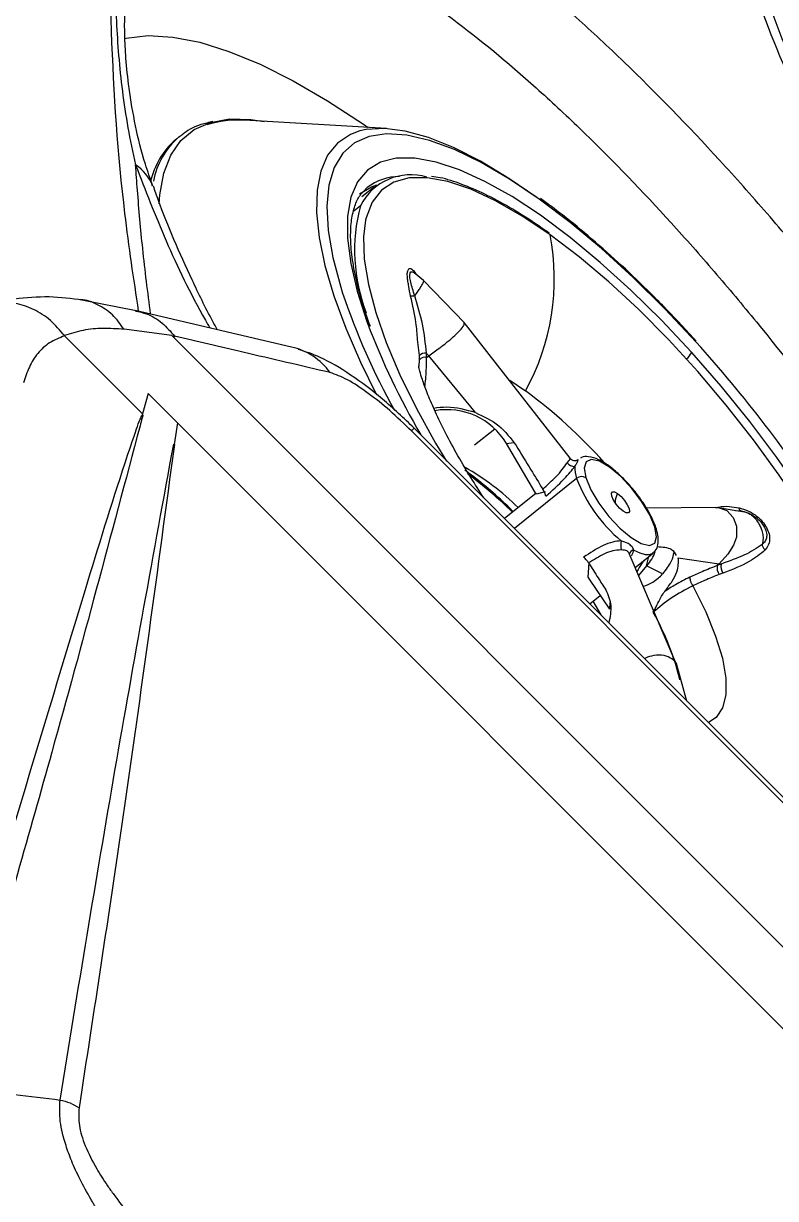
# Model space of a CAD drawing. Extents: x 527 to 611, y 788 to 934.
# Drawn here: x 534.958 to 537.179, y 815.588 to 819.057 of the extents above; entities that cross this region are included whole.
import ezdxf

# ---------------------------------------------------------------- set-up
doc = ezdxf.new("R2010")
doc.units = 0
doc.header["$MEASUREMENT"] = 0
doc.layers.add('1', color=4, linetype='Continuous')
doc.layers.add('GEOMETRY', color=3, linetype='Continuous', lineweight=25)

# ---------------------------------------------------------------- blocks, each defined once
blk = doc.blocks.new('2026_FLAIR')
at = {"layer": 'GEOMETRY'}
for p, q in [((8.963, 15.3845), (8.5438, 15.4086)), ((8.3505, 15.3593), (8.3405, 15.3513)), ((8.3505, 15.3593), (8.3546, 15.3625)), ((8.9281, 15.2125), (8.8907, 15.1824)), ((8.8862, 15.156), (8.8664, 15.1401)), ((9.0728, 14.936), (9.0446, 14.9582)), ((9.1935, 14.8104), (9.0728, 14.936)), ((8.2237, 14.8462), (8.0634, 14.8776)), ((8.6829, 14.7392), (8.2209, 14.8474)), ((8.3293, 14.7733), (8.1883, 14.7915)), ((9.5054, 14.4108), (9.1929, 14.8112)), ((8.2431, 14.5419), (8.0127, 14.7725)), ((8.3313, 14.7713), (8.3293, 14.7733)), ((14.7715, 8.3276), (8.3313, 14.7713)), ((9.0603, 14.7138), (9.0553, 14.7609)), ((9.0816, 14.7085), (9.0879, 14.7131)), ((9.2261, 14.5454), (9.0879, 14.7131)), ((9.0602, 14.6827), (9.0605, 14.7016)), ((9.3272, 14.6409), (9.3741, 14.6095)), ((8.2594, 14.6024), (8.2431, 14.5419)), ((8.3459, 14.5158), (8.2594, 14.6024)), ((8.2431, 14.5419), (8.2424, 14.5397)), ((8.3459, 14.5158), (8.3359, 14.4518)), ((14.5159, 8.3424), (8.3459, 14.5158)), ((14.4919, 9.0335), (9.037, 14.4914)), ((14.5001, 9.0417), (9.0452, 14.4996)), ((9.2229, 14.4503), (9.2831, 14.4976)), ((9.3174, 14.4547), (9.3382, 14.4572)), ((9.4016, 14.3119), (9.3174, 14.4547)), ((9.5248, 14.351), (9.3413, 14.2034)), ((9.4044, 14.3072), (9.3119, 14.2328)), ((9.4058, 14.3049), (9.4016, 14.3119)), ((9.4318, 14.3115), (9.4058, 14.3049)), ((9.9356, 14.2656), (9.7309, 14.2633)), ((10.0267, 14.2511), (9.9357, 14.2657)), ((9.9936, 14.2564), (10.0108, 14.2553)), ((10.047, 14.2403), (10.0327, 14.2482)), ((10.0373, 14.2457), (10.047, 14.2408)), ((9.8207, 13.8004), (9.6802, 14.1293)), ((9.6977, 14.0884), (9.7505, 14.1308)), ((9.7315, 14.093), (9.7378, 14.1207)), ((9.5591, 14.0583), (9.5616, 14.1027)), ((9.7315, 14.093), (9.7078, 14.0647)), ((9.7784, 14.0693), (9.7315, 14.093)), ((9.8249, 14.1168), (9.9454, 14.0992)), ((9.9454, 14.0992), (9.94, 14.094)), ((9.5591, 14.0583), (9.562, 14.0539)), ((9.562, 14.0539), (9.6219, 13.9648)), ((9.5638, 13.9807), (9.5946, 14.0055)), ((9.5971, 13.9486), (9.574, 13.9889)), ((9.6224, 13.985), (9.6219, 13.9648)), ((9.8503, 13.6941), (9.8204, 13.8011))]:
    blk.add_line(p, q, dxfattribs=at)
at = {"layer": 'GEOMETRY', "flags": 128}
for points in [[(8.1906, 15.6505), (8.195, 15.6514), (8.2597, 15.6586), (8.3321, 15.6543), (8.4116, 15.6387), (8.4977, 15.6119), (8.5898, 15.574), (8.6872, 15.5253), (8.7893, 15.4662), (8.8953, 15.397), (8.9089, 15.3876)], [(8.292, 15.1618), (8.2939, 15.1888), (8.3054, 15.2523), (8.3263, 15.3058), (8.3564, 15.3489), (8.3955, 15.3812), (8.4433, 15.4024), (8.4994, 15.4124), (8.5631, 15.411), (8.6022, 15.4053)], [(8.8846, 15.3773), (8.8565, 15.367), (8.8185, 15.3415), (8.7892, 15.3053), (8.769, 15.2587), (8.7581, 15.2023), (8.7565, 15.1365), (8.7644, 15.0621), (8.7815, 14.9798), (8.8078, 14.8905), (8.843, 14.7951), (8.8867, 14.6946), (8.9341, 14.5984)], [(9.8778, 14.7532), (9.7853, 14.8517), (9.6918, 14.9441), (9.5981, 15.0296), (9.5054, 15.1071), (9.4146, 15.1758), (9.3268, 15.235), (9.2428, 15.284), (9.1637, 15.3222), (9.0903, 15.3492), (9.0233, 15.3648), (8.9636, 15.3688), (8.9118, 15.3611), (8.8684, 15.3419), (8.834, 15.3112), (8.8088, 15.2695), (8.7932, 15.2173), (8.7874, 15.155), (8.7914, 15.0834), (8.8051, 15.0033), (8.8285, 14.9155), (8.8338, 14.8986)], [(9.4068, 15.1809), (9.325, 15.237), (9.241, 15.2877), (9.1614, 15.3281), (9.0871, 15.358), (9.0188, 15.3769), (8.9572, 15.3848), (8.9029, 15.3815), (8.8846, 15.3773)], [(9.8648, 14.7233), (9.7755, 14.8183), (9.6851, 14.9072), (9.5947, 14.9891), (9.5054, 15.063), (9.4181, 15.128), (9.3339, 15.1833), (9.2539, 15.2282), (9.1788, 15.2624), (9.1097, 15.2853), (9.0472, 15.2967), (8.9923, 15.2965), (8.9454, 15.2846), (8.9072, 15.2612), (8.878, 15.2266), (8.8583, 15.1812), (8.8483, 15.1255), (8.8481, 15.0602), (8.8576, 14.986), (8.8768, 14.9038), (8.9055, 14.8145), (8.9073, 14.8096)], [(9.4468, 15.0704), (9.3641, 15.1258), (9.2855, 15.1708), (9.2119, 15.205), (9.1442, 15.2278), (9.0832, 15.239), (9.0298, 15.2384), (8.9846, 15.2261), (8.9482, 15.2022), (8.921, 15.167), (8.9034, 15.1209), (8.9017, 15.1133)], [(8.8833, 15.1916), (8.9189, 15.2122), (8.9349, 15.2176)], [(8.9064, 15.2102), (8.903, 15.2074), (8.9011, 15.2057)], [(8.9017, 15.1133), (8.8956, 15.0645), (8.8977, 14.9986), (8.9097, 14.9239), (8.9314, 14.8414), (8.9625, 14.7522), (9.0027, 14.6573), (9.0514, 14.558), (9.1081, 14.4555), (9.14, 14.4022)], [(10.4696, 13.5818), (10.4676, 13.6087), (10.4556, 13.6833), (10.4339, 13.7658), (10.4028, 13.855), (10.3626, 13.9499), (10.3139, 14.0492), (10.2572, 14.1518), (10.1933, 14.2562), (10.123, 14.3612), (10.0471, 14.4655), (9.9666, 14.5678), (9.8826, 14.6667), (9.7961, 14.7611), (9.7081, 14.8497), (9.6199, 14.9315), (9.5324, 15.0054), (9.4468, 15.0704)], [(10.2038, 13.3388), (10.2561, 13.3223), (10.3185, 13.3109), (10.3735, 13.3112), (10.4204, 13.323), (10.4586, 13.3464), (10.4877, 13.381), (10.5074, 13.4264), (10.5174, 13.4821), (10.5177, 13.5475), (10.5081, 13.6217), (10.4889, 13.7039), (10.4603, 13.7931), (10.4225, 13.8883), (10.376, 13.9884), (10.3214, 14.0922), (10.2594, 14.1985), (10.1906, 14.306), (10.1158, 14.4135), (10.0359, 14.5197), (9.9519, 14.6233), (9.8648, 14.7233)], [(9.0452, 14.4996), (9.0442, 14.4986), (9.037, 14.4914)], [(9.7558, 14.2075), (9.7409, 14.2433), (9.7175, 14.2826), (9.6879, 14.3218), (9.655, 14.3569), (9.6219, 14.3845), (9.592, 14.402), (9.5681, 14.4075), (9.5526, 14.4007), (9.5471, 14.382), (9.552, 14.3535)], [(9.552, 14.3535), (9.5669, 14.3178), (9.5903, 14.2784), (9.6199, 14.2392), (9.6528, 14.2041), (9.6859, 14.1765), (9.7158, 14.159), (9.7397, 14.1535), (9.7552, 14.1603), (9.7607, 14.179), (9.7558, 14.2075)], [(9.6619, 14.2545), (9.6515, 14.2635), (9.6415, 14.275), (9.6334, 14.2874), (9.6284, 14.2987), (9.6273, 14.3073), (9.6302, 14.3118), (9.6368, 14.3115), (9.6459, 14.3065)], [(9.6459, 14.3065), (9.6563, 14.2976), (9.6663, 14.286), (9.6744, 14.2736), (9.6794, 14.2623), (9.6805, 14.2537), (9.6776, 14.2492), (9.671, 14.2495), (9.6619, 14.2545)], [(9.9356, 14.2649), (9.9422, 14.2655), (9.9684, 14.2562), (9.9866, 14.2363), (9.9972, 14.2098), (9.9967, 14.1779), (9.9881, 14.1538), (9.9714, 14.1275), (9.9454, 14.0992), (9.9454, 14.0992)], [(9.6939, 14.1399), (9.7118, 14.1311), (9.7275, 14.1266), (9.7404, 14.1264), (9.7502, 14.1306), (9.7505, 14.1308)], [(9.8677, 14.0342), (9.9058, 13.9578), (9.9352, 13.8859), (9.9552, 13.8202), (9.9654, 13.762), (9.9657, 13.7128), (9.9559, 13.6735), (9.9363, 13.645), (9.9137, 13.6304)]]:
    blk.add_lwpolyline(points, dxfattribs=at)
at = {"layer": 'GEOMETRY'}
for centre, radius, start, end in [((8.5235, 15.1141), 0.2952, 86.0688, 107.8415), ((8.4906, 15.178), 0.2292, 130.8887, 167.781), ((8.5021, 15.1847), 0.2313, 130.9843, 169.0056), ((8.1589, 15.174), 0.1207, 19.322, 58.3649), ((9.0347, 15.0814), 0.1662, 73.165, 153.341), ((9.0046, 15.0788), 0.164, 91.1352, 126.7576), ((9.3794, 15.0246), 0.5104, 165.0795, 201.2332), ((8.7679, 14.9413), 0.691, 331.3029, 10.7662), ((10.8059, 15.563), 2.0811, 198.6176, 209.0541), ((10.96, 15.5854), 2.1944, 200.7036, 210.2447), ((7.0116, 12.1565), 3.8676, 32.7381, 42.1762), ((8.6394, 14.55), 0.1941, 35.8695, 77.0119), ((9.0773, 14.6984), 0.0229, 80.0263, 137.9386), ((9.0772, 14.6866), 0.0224, 78.6567, 137.8198), ((9.7924, 14.7655), 0.0838, 312.7372, 329.7296), ((8.4571, 13.3681), 1.5433, 41.89, 53.5475), ((9.1414, 14.349), 0.2052, 30.9832, 99.9202), ((9.5196, 14.4178), 0.0311, 222.3836, 269.7011), ((9.5175, 14.4197), 0.0168, 285.0429, 309.0069), ((8.8286, 13.7364), 0.7439, 45.2868, 60.4788), ((8.5192, 13.4314), 1.1567, 45.147, 53.8098), ((9.6191, 14.3833), 0.0997, 178.0764, 198.9578), ((9.5402, 14.3328), 0.0238, 60.2675, 130.2736), ((9.943, 14.5105), 0.4476, 200.8855, 230.1144), ((9.6989, 14.2765), 0.0609, 150.5137, 176.9008), ((9.7862, 14.1546), 0.1309, 174.5233, 186.3237), ((9.6952, 14.125), 0.015, 94.7879, 172.0379), ((9.6419, 14.1758), 0.1221, 317.2817, 340.6683), ((9.9733, 14.0879), 0.034, 169.4855, 216.1521), ((9.9835, 14.0915), 0.0331, 168.0999, 216.1284), ((9.0353, 13.5591), 0.8187, 13.9271, 29.024)]:
    blk.add_arc(centre, radius, start, end, dxfattribs=at)
for points, knots in [([(10.018, 16.8559), (9.9855, 16.8024), (9.9612, 16.7397), (9.9372, 16.6323), (9.9313, 16.5942), (9.9257, 16.5336), (9.9244, 16.5129), (9.9229, 16.4706), (9.9227, 16.449), (9.9245, 16.3393), (9.9347, 16.2453), (9.9586, 16.12), (9.9639, 16.0945), (9.9757, 16.0428), (9.9822, 16.0165), (10.0033, 15.9368), (10.0194, 15.8829), (10.074, 15.7189), (10.1186, 15.6066), (10.1845, 15.4626), (10.1983, 15.4336), (10.2268, 15.3753), (10.2415, 15.3459), (10.287, 15.2581), (10.319, 15.1997), (10.4199, 15.0249), (10.4936, 14.909), (10.6141, 14.7359), (10.6561, 14.6782), (10.7417, 14.5652), (10.7856, 14.5098), (10.9201, 14.3463), (11.0138, 14.2413), (11.1358, 14.1149), (11.1606, 14.0899), (11.2101, 14.0407), (11.2349, 14.0165), (11.3095, 13.9454), (11.3596, 13.8996), (11.5103, 13.7676), (11.6116, 13.6863), (11.7394, 13.5933), (11.7649, 13.5752), (11.8156, 13.5403), (11.8408, 13.5234), (11.9159, 13.4743), (11.9654, 13.4438), (12.0632, 13.3873), (12.1116, 13.3612), (12.1832, 13.3255), (12.2069, 13.3141), (12.254, 13.2925), (12.2775, 13.2823), (12.3932, 13.2342), (12.4804, 13.206), (12.6031, 13.1784), (12.6427, 13.1716), (12.7, 13.1653), (12.7187, 13.1638), (12.7555, 13.1621), (12.7736, 13.1619), (12.861, 13.1641), (12.923, 13.176), (13.0046, 13.2085), (13.0299, 13.2218), (13.0648, 13.2455), (13.0759, 13.2541), (13.0971, 13.2724), (13.1071, 13.2821), (13.1541, 13.3335), (13.1826, 13.3835), (13.2118, 13.4716), (13.2192, 13.5032), (13.2269, 13.5541), (13.2289, 13.5715), (13.2317, 13.6073), (13.2325, 13.6256), (13.2336, 13.7192), (13.2253, 13.8011), (13.2036, 13.9121), (13.1987, 13.9347), (13.1877, 13.9809), (13.1817, 14.0045), (13.1619, 14.076), (13.1467, 14.1248), (13.0949, 14.2744), (13.0524, 14.3785), (12.9767, 14.5416), (12.9494, 14.5973), (12.8918, 14.709), (12.8615, 14.7652), (12.766, 14.9349), (12.6963, 15.0495), (12.6017, 15.1947), (12.5824, 15.2239), (12.5433, 15.2819), (12.5235, 15.3108), (12.4635, 15.3972), (12.4226, 15.4542), (12.2972, 15.6241), (12.2101, 15.7355), (12.0964, 15.8722), (12.0735, 15.8993), (12.0278, 15.9528), (12.0048, 15.9791), (11.9357, 16.0573), (11.8894, 16.1081), (11.7962, 16.2071), (11.7493, 16.2552), (11.6785, 16.3254), (11.6548, 16.3484), (11.6072, 16.3938), (11.5833, 16.4162), (11.4641, 16.5258), (11.3702, 16.605), (11.2312, 16.7115), (11.1852, 16.7449), (11.1166, 16.7918), (11.0938, 16.8069), (11.0483, 16.836), (11.0256, 16.85), (10.9137, 16.9165), (10.828, 16.9592), (10.7048, 17.0078), (10.6647, 17.0214), (10.6058, 17.0378), (10.5864, 17.0426), (10.5481, 17.0508), (10.5293, 17.0542), (10.5109, 17.0569)], [0, 0, 0, 0, 0.03125, 0.03125, 0.046875, 0.046875, 0.054688, 0.054688, 0.0625, 0.0625, 0.09375, 0.09375, 0.101563, 0.101563, 0.109375, 0.109375, 0.125, 0.125, 0.15625, 0.15625, 0.164063, 0.164063, 0.171875, 0.171875, 0.1875, 0.1875, 0.21875, 0.21875, 0.234375, 0.234375, 0.25, 0.25, 0.28125, 0.28125, 0.289063, 0.289063, 0.296875, 0.296875, 0.3125, 0.3125, 0.34375, 0.34375, 0.351563, 0.351563, 0.359375, 0.359375, 0.375, 0.375, 0.390625, 0.390625, 0.398438, 0.398438, 0.40625, 0.40625, 0.4375, 0.4375, 0.453125, 0.453125, 0.460938, 0.460938, 0.46875, 0.46875, 0.5, 0.5, 0.515625, 0.515625, 0.523438, 0.523438, 0.53125, 0.53125, 0.5625, 0.5625, 0.578125, 0.578125, 0.585938, 0.585938, 0.59375, 0.59375, 0.625, 0.625, 0.632813, 0.632813, 0.640625, 0.640625, 0.65625, 0.65625, 0.6875, 0.6875, 0.703125, 0.703125, 0.71875, 0.71875, 0.75, 0.75, 0.757813, 0.757813, 0.765625, 0.765625, 0.78125, 0.78125, 0.8125, 0.8125, 0.820313, 0.820313, 0.828125, 0.828125, 0.84375, 0.84375, 0.859375, 0.859375, 0.867188, 0.867188, 0.875, 0.875, 0.90625, 0.90625, 0.921875, 0.921875, 0.929688, 0.929688, 0.9375, 0.9375, 0.96875, 0.96875, 0.984375, 0.984375, 0.992188, 0.992188, 1, 1, 1, 1]), ([(12.7056, 13.264), (12.7023, 13.2629), (12.6886, 13.2583), (12.6534, 13.253), (12.5998, 13.251), (12.5365, 13.2557), (12.4647, 13.2677), (12.3847, 13.2878), (12.2974, 13.3163), (12.2037, 13.3537), (12.1046, 13.3999), (12.0013, 13.4547), (11.8946, 13.5182), (11.7847, 13.5902), (11.6716, 13.6708), (11.5556, 13.7602), (11.438, 13.8577), (11.3198, 13.9625), (11.2025, 14.0739), (11.0873, 14.1907), (10.9754, 14.3117), (10.8679, 14.436), (10.7653, 14.5629), (10.6673, 14.6925), (10.5738, 14.8252), (10.4849, 14.9604), (10.4015, 15.0972), (10.3244, 15.2342), (10.2542, 15.3701), (10.1916, 15.5037), (10.137, 15.6335), (10.0909, 15.7584), (10.0533, 15.8772), (10.0239, 15.99), (10.0024, 16.0966), (9.9886, 16.1964), (9.9822, 16.2881), (9.9827, 16.3709), (9.9895, 16.4438), (10.0015, 16.5065), (10.0177, 16.5574), (10.0308, 16.588), (10.0381, 16.599), (10.0388, 16.6001)], [0, 0, 0, 0, 0.0082093, 0.0340994, 0.0587274, 0.0830157, 0.1073116, 0.1317524, 0.1563809, 0.1811675, 0.2060505, 0.2309395, 0.2557435, 0.2805749, 0.3059213, 0.3316944, 0.3577953, 0.3841111, 0.4105218, 0.4368794, 0.4630602, 0.4889707, 0.5145595, 0.5400694, 0.5659076, 0.5919821, 0.6182239, 0.6445504, 0.6708521, 0.6970223, 0.722972, 0.7486237, 0.7739159, 0.7988028, 0.8239195, 0.8489106, 0.8738175, 0.8986062, 0.9232668, 0.947843, 0.9724442, 0.9973012, 1, 1, 1, 1]), ([(11.2529, 12.5248), (11.2884, 12.556), (11.3146, 12.5966), (11.3492, 12.6955), (11.3576, 12.7539), (11.3568, 12.8384), (11.3561, 12.856), (11.3535, 12.8918), (11.3516, 12.9102), (11.3443, 12.9667), (11.3372, 13.0061), (11.3187, 13.0884), (11.3073, 13.1313), (11.2869, 13.1982), (11.2795, 13.221), (11.2637, 13.2674), (11.2553, 13.2911), (11.2104, 13.4114), (11.1668, 13.512), (11.0904, 13.6694), (11.0631, 13.7229), (11.0194, 13.8048), (11.0044, 13.8324), (10.9734, 13.8882), (10.9574, 13.9163), (10.8762, 14.057), (10.8057, 14.1706), (10.6922, 14.3428), (10.6531, 14.4005), (10.5923, 14.4875), (10.5717, 14.5166), (10.53, 14.5746), (10.509, 14.6035), (10.403, 14.7471), (10.3154, 14.8596), (10.1798, 15.0248), (10.1339, 15.0793), (10.0639, 15.1601), (10.0405, 15.1868), (9.9936, 15.2394), (9.9702, 15.2653), (9.853, 15.3931), (9.7591, 15.4897), (9.6413, 15.6031), (9.6177, 15.6254), (9.5705, 15.6693), (9.5469, 15.6909), (9.4762, 15.7541), (9.4297, 15.7941), (9.2921, 15.9075), (9.2027, 15.9746), (9.0938, 16.0475), (9.0721, 16.0616), (9.0291, 16.0885), (9.0078, 16.1013), (8.9449, 16.1378), (8.9042, 16.1595), (8.7856, 16.2168), (8.7112, 16.2446), (8.6243, 16.2661), (8.6071, 16.2697), (8.5737, 16.2755), (8.5575, 16.2777), (8.5101, 16.2823), (8.4802, 16.2826), (8.452, 16.2802)], [0, 0, 0, 0, 0.0625, 0.0625, 0.125, 0.125, 0.140625, 0.140625, 0.15625, 0.15625, 0.1875, 0.1875, 0.21875, 0.21875, 0.234375, 0.234375, 0.25, 0.25, 0.3125, 0.3125, 0.34375, 0.34375, 0.359375, 0.359375, 0.375, 0.375, 0.4375, 0.4375, 0.46875, 0.46875, 0.484375, 0.484375, 0.5, 0.5, 0.5625, 0.5625, 0.59375, 0.59375, 0.609375, 0.609375, 0.625, 0.625, 0.6875, 0.6875, 0.703125, 0.703125, 0.71875, 0.71875, 0.75, 0.75, 0.8125, 0.8125, 0.828125, 0.828125, 0.84375, 0.84375, 0.875, 0.875, 0.9375, 0.9375, 0.953125, 0.953125, 0.96875, 0.96875, 1, 1, 1, 1]), ([(8.1414, 16.2397), (8.1425, 16.0488), (8.1447, 15.6669), (8.1763, 15.2032), (8.216, 14.9403), (8.2304, 14.8452)], [0, 0, 0, 0, 0.389674, 0.779329, 1, 1, 1, 1]), ([(8.1833, 16.064), (8.1738, 16.0087), (8.168, 15.9512), (8.1639, 15.8607), (8.1633, 15.8299), (8.1635, 15.7666), (8.1643, 15.7341), (8.1687, 15.6348), (8.1744, 15.5657), (8.1925, 15.4235), (8.2049, 15.3503), (8.2222, 15.2768)], [0, 0, 0, 0, 0.25, 0.25, 0.375, 0.375, 0.5, 0.5, 0.75, 0.75, 1, 1, 1, 1]), ([(8.4512, 16.01), (8.4767, 16.0123), (8.5038, 16.0121), (8.5468, 16.0079), (8.5615, 16.0059), (8.5918, 16.0006), (8.6073, 15.9973), (8.6862, 15.9777), (8.7536, 15.9522), (8.861, 15.8997), (8.8979, 15.8798), (8.9549, 15.8464), (8.9742, 15.8346), (9.0132, 15.8099), (9.0328, 15.797), (9.1314, 15.7302), (9.2123, 15.6687), (9.3368, 15.5649), (9.3788, 15.5283), (9.4427, 15.4705), (9.4641, 15.4507), (9.5067, 15.4106), (9.5281, 15.3903), (9.6345, 15.2867), (9.7193, 15.1987), (9.8252, 15.0822), (9.8464, 15.0586), (9.8887, 15.0107), (9.9099, 14.9864), (9.9731, 14.9129), (10.0146, 14.8634), (10.1371, 14.7132), (10.2163, 14.611), (10.3122, 14.4808), (10.3313, 14.4546), (10.369, 14.402), (10.3877, 14.3756), (10.4428, 14.2967), (10.4783, 14.2444), (10.5813, 14.0884), (10.6454, 13.9854), (10.7195, 13.858), (10.734, 13.8325), (10.7623, 13.7819), (10.776, 13.7569), (10.816, 13.6827), (10.8409, 13.6342), (10.9109, 13.4915), (10.9511, 13.4003), (10.9925, 13.2912), (11.0004, 13.2697), (11.015, 13.2276), (11.0218, 13.207), (11.0408, 13.1462), (11.0515, 13.1073), (11.0689, 13.0326), (11.0756, 12.9969), (11.0826, 12.9456), (11.0845, 12.9289), (11.0871, 12.8963), (11.0879, 12.8804), (11.0893, 12.8036), (11.0821, 12.7507), (11.0514, 12.6609), (11.0279, 12.6241), (10.9958, 12.5958)], [0, 0, 0, 0, 0.03125, 0.03125, 0.046875, 0.046875, 0.0625, 0.0625, 0.125, 0.125, 0.15625, 0.15625, 0.171875, 0.171875, 0.1875, 0.1875, 0.25, 0.25, 0.28125, 0.28125, 0.296875, 0.296875, 0.3125, 0.3125, 0.375, 0.375, 0.390625, 0.390625, 0.40625, 0.40625, 0.4375, 0.4375, 0.5, 0.5, 0.515625, 0.515625, 0.53125, 0.53125, 0.5625, 0.5625, 0.625, 0.625, 0.640625, 0.640625, 0.65625, 0.65625, 0.6875, 0.6875, 0.75, 0.75, 0.765625, 0.765625, 0.78125, 0.78125, 0.8125, 0.8125, 0.84375, 0.84375, 0.859375, 0.859375, 0.875, 0.875, 0.9375, 0.9375, 1, 1, 1, 1]), ([(8.2733, 15.2154), (8.2656, 15.2365), (8.244, 15.296), (8.2209, 15.3938), (8.2026, 15.4994), (8.1936, 15.5886), (8.1898, 15.6628), (8.1901, 15.7222), (8.194, 15.7714), (8.2011, 15.8099), (8.2074, 15.8329), (8.2123, 15.8427), (8.2132, 15.8447)], [0, 0, 0, 0, 0.074187, 0.208076, 0.345122, 0.462675, 0.560736, 0.664653, 0.764611, 0.866253, 0.973587, 1, 1, 1, 1]), ([(8.4507, 15.4045), (8.4387, 15.4019), (8.408, 15.3953), (8.3762, 15.3802), (8.3594, 15.3651), (8.3561, 15.3622)], [0, 0, 0, 0, 0.3396151, 0.8742569, 1, 1, 1, 1]), ([(8.2222, 15.2768), (8.2509, 15.2027), (8.3083, 15.0547), (8.3865, 14.8911), (8.4371, 14.8033), (8.4414, 14.7958)], [0, 0, 0, 0, 0.477581, 0.955165, 1, 1, 1, 1]), ([(8.2667, 14.8367), (8.2585, 14.9007), (8.2432, 15.02), (8.2303, 15.1688), (8.2241, 15.2519), (8.2222, 15.2768)], [0, 0, 0, 0, 0.447347, 0.834481, 1, 1, 1, 1]), ([(9.4436, 15.0752), (9.4299, 15.0848), (9.3901, 15.1128), (9.3261, 15.1528), (9.2533, 15.1918), (9.1849, 15.2207), (9.1325, 15.238), (9.1049, 15.2417), (9.0966, 15.2428)], [0, 0, 0, 0, 0.105462, 0.3067, 0.508322, 0.710464, 0.913235, 1, 1, 1, 1]), ([(8.4635, 14.7906), (8.4591, 14.7986), (8.4318, 14.8484), (8.3883, 14.9378), (8.3345, 15.0572), (8.2968, 15.1497), (8.2797, 15.2003), (8.275, 15.2144)], [0, 0, 0, 0, 0.053481, 0.332211, 0.612099, 0.892232, 1, 1, 1, 1]), ([(8.9156, 14.8001), (8.9072, 14.8239), (8.8892, 14.875), (8.8712, 14.946), (8.8597, 15.0133), (8.8562, 15.0721), (8.8601, 15.1217), (8.8708, 15.1614), (8.885, 15.1896), (8.8977, 15.2011), (8.9031, 15.206)], [0, 0, 0, 0, 0.115216, 0.247477, 0.379024, 0.509757, 0.639806, 0.769807, 0.901531, 1, 1, 1, 1]), ([(9.878, 14.7563), (9.8629, 14.7728), (9.8192, 14.8206), (9.7456, 14.8963), (9.6576, 14.9809), (9.5696, 15.0589), (9.4892, 15.1253), (9.4393, 15.1617), (9.4177, 15.1774)], [0, 0, 0, 0, 0.099317, 0.288203, 0.477233, 0.666424, 0.855838, 1, 1, 1, 1]), ([(9.0248, 14.9558), (9.0253, 14.9597), (9.0263, 14.9677), (9.0311, 14.9724), (9.0384, 14.9698), (9.0454, 14.9628), (9.0496, 14.9555), (9.0508, 14.9534)], [0, 0, 0, 0, 0.218716, 0.437337, 0.654901, 0.902175, 1, 1, 1, 1]), ([(9.0266, 14.9328), (9.0263, 14.9352), (9.0247, 14.9443), (9.0248, 14.9509), (9.0248, 14.9558)], [0, 0, 0, 0, 0.2615987, 1, 1, 1, 1]), ([(9.0467, 14.8902), (9.0445, 14.8972), (9.0401, 14.9111), (9.0345, 14.931), (9.0316, 14.9482), (9.0331, 14.9588), (9.0377, 14.9631), (9.0431, 14.9593), (9.0457, 14.9575)], [0, 0, 0, 0, 0.174468, 0.344999, 0.511836, 0.680077, 0.848318, 1, 1, 1, 1]), ([(9.0346, 14.8895), (9.0326, 14.8991), (9.0293, 14.9144), (9.0274, 14.9278), (9.0266, 14.9328)], [0, 0, 0, 0, 0.62296, 1, 1, 1, 1]), ([(9.0467, 14.8902), (9.05, 14.8946), (9.0563, 14.9031), (9.0657, 14.9173), (9.0719, 14.929), (9.0745, 14.936), (9.0727, 14.9359), (9.0727, 14.9359)], [0, 0, 0, 0, 0.17559, 0.340812, 0.664426, 0.98804, 1, 1, 1, 1]), ([(8.0666, 14.8775), (8.0332, 14.8819), (7.9639, 14.8909), (7.8985, 14.8842), (7.8646, 14.8806)], [0, 0, 0, 0, 0.482038, 1, 1, 1, 1]), ([(9.0467, 14.8902), (9.0454, 14.89), (9.0426, 14.8895), (9.039, 14.8892), (9.0361, 14.8892), (9.0351, 14.8894), (9.0346, 14.8895)], [0, 0, 0, 0, 0.232227, 0.480789, 0.739394, 1, 1, 1, 1]), ([(9.0553, 14.7609), (9.0539, 14.7778), (9.0503, 14.8199), (9.0405, 14.8635), (9.0346, 14.8895)], [0, 0, 0, 0, 0.402483, 1, 1, 1, 1]), ([(9.0813, 14.721), (9.0784, 14.7493), (9.0727, 14.8052), (9.0553, 14.8621), (9.0467, 14.8902)], [0, 0, 0, 0, 0.507393, 1, 1, 1, 1]), ([(8.0124, 14.7727), (7.9991, 14.7884), (7.9721, 14.8203), (7.9214, 14.8524), (7.8672, 14.8708), (7.8317, 14.869), (7.8142, 14.8681)], [0, 0, 0, 0, 0.245821, 0.500072, 0.754284, 1, 1, 1, 1]), ([(8.1883, 14.7915), (8.1774, 14.8066), (8.1554, 14.8374), (8.1106, 14.8655), (8.0769, 14.8793), (8.0589, 14.8784), (8.0582, 14.8783)], [0, 0, 0, 0, 0.321727, 0.654413, 0.987099, 1, 1, 1, 1]), ([(8.2222, 14.8453), (8.233, 14.843), (8.2612, 14.8372), (8.3017, 14.8123), (8.3257, 14.7849), (8.3375, 14.7714)], [0, 0, 0, 0, 0.240994, 0.626163, 1, 1, 1, 1]), ([(8.1883, 14.7915), (8.1675, 14.7929), (8.1271, 14.7955), (8.0674, 14.7905), (8.0307, 14.7786), (8.0124, 14.7727)], [0, 0, 0, 0, 0.346455, 0.675338, 1, 1, 1, 1]), ([(9.0879, 14.7131), (9.0987, 14.7208), (9.1181, 14.7347), (9.1444, 14.7552), (9.1672, 14.7746), (9.1848, 14.7925), (9.1937, 14.8057), (9.1927, 14.8091), (9.1922, 14.8107)], [0, 0, 0, 0, 0.221279, 0.395837, 0.535809, 0.70796, 0.866396, 1, 1, 1, 1]), ([(8.0127, 14.7725), (7.9974, 14.7662), (7.9668, 14.7537), (7.9322, 14.7219), (7.9072, 14.6814), (7.8967, 14.6495), (7.8914, 14.6336)], [0, 0, 0, 0, 0.251345, 0.50094, 0.750409, 1, 1, 1, 1]), ([(8.0124, 14.7727), (8.0125, 14.7727), (8.0126, 14.7726), (8.0126, 14.7725), (8.0127, 14.7725)], [0, 0, 0, 0, 0.559936, 1, 1, 1, 1]), ([(8.3375, 14.7714), (8.3376, 14.7707), (8.3376, 14.7694), (8.3364, 14.7689), (8.3351, 14.769), (8.334, 14.7694), (8.3326, 14.7701), (8.3317, 14.7709), (8.3312, 14.7713)], [0, 0, 0, 0, 0.262634, 0.531071, 0.668943, 0.786738, 0.893225, 1, 1, 1, 1]), ([(8.7967, 14.6638), (8.7109, 14.6838), (8.5578, 14.7196), (8.4048, 14.7556), (8.3375, 14.7714)], [0, 0, 0, 0, 0.56, 1, 1, 1, 1]), ([(9.0452, 14.4996), (9.0144, 14.5289), (8.954, 14.5863), (8.859, 14.6574), (8.7734, 14.7097), (8.7238, 14.7254), (8.7023, 14.7322)], [0, 0, 0, 0, 0.280353, 0.548941, 0.804892, 1, 1, 1, 1]), ([(9.0605, 14.7016), (9.0605, 14.7039), (9.0604, 14.708), (9.0603, 14.712), (9.0603, 14.7138)], [0, 0, 0, 0, 0.559764, 1, 1, 1, 1]), ([(9.0764, 14.6202), (9.0782, 14.6367), (9.0815, 14.666), (9.0815, 14.6956), (9.0816, 14.7085)], [0, 0, 0, 0, 0.560335, 1, 1, 1, 1]), ([(9.0879, 14.7131), (9.0867, 14.7145), (9.0845, 14.7172), (9.0822, 14.7199), (9.0813, 14.721)], [0, 0, 0, 0, 0.56, 1, 1, 1, 1]), ([(9.0816, 14.7085), (9.0815, 14.7109), (9.0814, 14.715), (9.0813, 14.7192), (9.0813, 14.721)], [0, 0, 0, 0, 0.559876, 1, 1, 1, 1]), ([(9.2511, 14.2936), (9.2379, 14.3139), (9.2082, 14.3594), (9.1687, 14.4271), (9.1325, 14.4945), (9.1039, 14.5544), (9.0827, 14.605), (9.069, 14.6433), (9.0615, 14.6687), (9.0584, 14.6828), (9.0584, 14.6834), (9.0583, 14.6837)], [0, 0, 0, 0, 0.106592, 0.239654, 0.36972, 0.495969, 0.617628, 0.734125, 0.833506, 0.928527, 1, 1, 1, 1]), ([(9.037, 14.4914), (9.0157, 14.5119), (8.9738, 14.5524), (8.909, 14.6039), (8.8461, 14.6461), (8.8132, 14.6579), (8.7967, 14.6638)], [0, 0, 0, 0, 0.253425, 0.499607, 0.749437, 1, 1, 1, 1]), ([(7.64, 12.5782), (7.7839, 13.0605), (7.9654, 13.6687), (8.1613, 14.3081), (8.2171, 14.4741), (8.2337, 14.5218), (8.2402, 14.5352), (8.2424, 14.5397)], [0, 0, 0, 0, 0.733813, 0.925342, 0.977269, 0.992279, 1, 1, 1, 1]), ([(8.2441, 14.5382), (8.2441, 14.5382), (8.244, 14.538), (8.2438, 14.5372), (8.243, 14.5345), (8.2402, 14.5241), (8.1514, 14.191), (8.0322, 13.7424), (7.881, 13.2101), (7.7872, 12.8803), (7.7269, 12.6702), (7.6935, 12.5538)], [0, 0, 0, 0, 0.0000386, 0.0003312, 0.001135, 0.0041642, 0.0159415, 0.499832, 0.6813517, 0.8233637, 1, 1, 1, 1]), ([(9.2261, 14.5454), (9.198, 14.5533), (9.1568, 14.5649), (9.1151, 14.5597), (9.1019, 14.5581)], [0, 0, 0, 0, 0.681914, 1, 1, 1, 1]), ([(9.2261, 14.5454), (9.2504, 14.5341), (9.2991, 14.5115), (9.3302, 14.4695), (9.3458, 14.4485)], [0, 0, 0, 0, 0.499899, 1, 1, 1, 1]), ([(7.9994, 12.5161), (8.0525, 12.8411), (8.1587, 13.4912), (8.2762, 14.132), (8.3349, 14.4524)], [0, 0, 0, 0, 0.499897, 1, 1, 1, 1]), ([(8.3368, 14.4512), (8.2873, 14.0836), (8.1989, 13.4272), (8.0992, 12.7786), (8.0553, 12.4931)], [0, 0, 0, 0, 0.5599961, 1, 1, 1, 1]), ([(9.3458, 14.4485), (9.3605, 14.4244), (9.3867, 14.3814), (9.4132, 14.3385), (9.4248, 14.3195)], [0, 0, 0, 0, 0.557908, 1, 1, 1, 1]), ([(9.4248, 14.3195), (9.4382, 14.3317), (9.4581, 14.3498), (9.4825, 14.3767), (9.492, 14.3903), (9.4966, 14.3968)], [0, 0, 0, 0, 0.5214673, 0.7715587, 1, 1, 1, 1]), ([(9.4966, 14.3968), (9.4979, 14.3988), (9.5003, 14.4021), (9.5033, 14.4055), (9.5052, 14.4078), (9.5061, 14.4099), (9.5051, 14.4117), (9.5033, 14.4106), (9.5023, 14.4099)], [0, 0, 0, 0, 0.182796, 0.321952, 0.445587, 0.56457, 0.763668, 1, 1, 1, 1]), ([(9.5222, 14.4036), (9.5204, 14.4034), (9.5168, 14.4031), (9.5111, 14.4053), (9.5071, 14.4082), (9.5058, 14.4104), (9.5054, 14.411)], [0, 0, 0, 0, 0.304581, 0.608404, 0.901118, 1, 1, 1, 1]), ([(9.5194, 14.3867), (9.5216, 14.3902), (9.5258, 14.3972), (9.5297, 14.4049), (9.5287, 14.406), (9.5281, 14.4067)], [0, 0, 0, 0, 0.2957249, 0.5761229, 1, 1, 1, 1]), ([(9.7602, 14.2017), (9.7582, 14.2075), (9.7524, 14.2246), (9.7367, 14.2557), (9.712, 14.2939), (9.6829, 14.3305), (9.6514, 14.3631), (9.6195, 14.3896), (9.5884, 14.4086), (9.5629, 14.416), (9.5438, 14.4168), (9.5373, 14.4118), (9.5365, 14.4111)], [0, 0, 0, 0, 0.061814, 0.181968, 0.299904, 0.416806, 0.533726, 0.65134, 0.771009, 0.895692, 0.987058, 1, 1, 1, 1]), ([(9.3373, 14.2532), (9.3367, 14.2538), (9.3172, 14.2743), (9.2777, 14.3098), (9.2306, 14.3493), (9.2034, 14.3693), (9.1949, 14.3754)], [0, 0, 0, 0, 0.011676, 0.414278, 0.818537, 1, 1, 1, 1]), ([(9.4337, 14.2988), (9.4521, 14.3152), (9.477, 14.3373), (9.5054, 14.3686), (9.5151, 14.3811), (9.5194, 14.3867)], [0, 0, 0, 0, 0.608379, 0.823294, 1, 1, 1, 1]), ([(9.4337, 14.2988), (9.4334, 14.3001), (9.4329, 14.3027), (9.4309, 14.308), (9.4282, 14.3138), (9.426, 14.3176), (9.4248, 14.3195)], [0, 0, 0, 0, 0.239009, 0.48193, 0.734651, 1, 1, 1, 1]), ([(9.9395, 14.2651), (9.9415, 14.2657), (9.9625, 14.2717), (9.9846, 14.2677), (10.0044, 14.2642)], [0, 0, 0, 0, 0.099049, 1, 1, 1, 1]), ([(10.0044, 14.2642), (10.013, 14.2618), (10.029, 14.2574), (10.0513, 14.2448), (10.0696, 14.229), (10.0832, 14.2109), (10.0925, 14.192), (10.0957, 14.1732), (10.0925, 14.1552), (10.0853, 14.1453), (10.0816, 14.14)], [0, 0, 0, 0, 0.145851, 0.274099, 0.386878, 0.500542, 0.613822, 0.727127, 0.855363, 1, 1, 1, 1]), ([(10.0108, 14.2553), (10.0101, 14.2554), (10.0087, 14.2556), (10.0068, 14.2574), (10.0053, 14.2602), (10.0047, 14.2628), (10.0044, 14.2642)], [0, 0, 0, 0, 0.232227, 0.480789, 0.739393, 1, 1, 1, 1]), ([(10.0108, 14.2553), (10.0169, 14.2541), (10.023, 14.2529), (10.0292, 14.2498), (10.0292, 14.2498)], [0, 0, 0, 0, 0.996821, 1, 1, 1, 1]), ([(10.0266, 14.2511), (10.0268, 14.251), (10.029, 14.2505), (10.0308, 14.2491), (10.0325, 14.2478)], [0, 0, 0, 0, 0.06625, 1, 1, 1, 1]), ([(10.0325, 14.2478), (10.0353, 14.2463), (10.0472, 14.2399), (10.0625, 14.2202), (10.0737, 14.1957), (10.0761, 14.1731), (10.0739, 14.1616), (10.0728, 14.1557)], [0, 0, 0, 0, 0.091491, 0.389056, 0.686621, 0.838543, 1, 1, 1, 1]), ([(10.047, 14.2408), (10.0527, 14.2367), (10.0642, 14.2285), (10.0775, 14.2112), (10.0859, 14.1934), (10.0867, 14.1777), (10.0819, 14.1654), (10.0758, 14.1589), (10.0728, 14.1557)], [0, 0, 0, 0, 0.164344, 0.330083, 0.495804, 0.660155, 0.828141, 1, 1, 1, 1]), ([(9.75, 14.1322), (9.7523, 14.1337), (9.7607, 14.139), (9.7659, 14.1565), (9.7665, 14.1773), (9.7623, 14.1938), (9.7602, 14.2017)], [0, 0, 0, 0, 0.112928, 0.405632, 0.712014, 1, 1, 1, 1]), ([(9.6559, 14.1671), (9.6479, 14.1661), (9.6294, 14.164), (9.5908, 14.1488), (9.564, 14.1311), (9.5455, 14.1189)], [0, 0, 0, 0, 0.194071, 0.442808, 1, 1, 1, 1]), ([(9.6939, 14.1399), (9.6921, 14.1435), (9.6885, 14.1505), (9.6759, 14.1608), (9.6635, 14.1647), (9.6559, 14.1671)], [0, 0, 0, 0, 0.295814, 0.575948, 1, 1, 1, 1]), ([(10.0728, 14.1557), (10.0566, 14.1453), (10.0239, 14.1242), (9.9756, 14.107), (9.9511, 14.0983)], [0, 0, 0, 0, 0.492617, 1, 1, 1, 1]), ([(10.0728, 14.1557), (10.073, 14.1543), (10.0733, 14.1515), (10.0752, 14.1473), (10.078, 14.1433), (10.0804, 14.1411), (10.0816, 14.14)], [0, 0, 0, 0, 0.246142, 0.500005, 0.753865, 1, 1, 1, 1]), ([(9.5602, 14.1017), (9.5594, 14.103), (9.5577, 14.1054), (9.5539, 14.11), (9.5498, 14.1146), (9.5469, 14.1175), (9.5455, 14.1189)], [0, 0, 0, 0, 0.265259, 0.518044, 0.761013, 1, 1, 1, 1]), ([(9.6561, 14.1402), (9.6479, 14.1396), (9.6307, 14.1383), (9.5976, 14.1253), (9.5753, 14.1113), (9.5602, 14.1017)], [0, 0, 0, 0, 0.22843, 0.478519, 1, 1, 1, 1]), ([(9.68, 14.1292), (9.6797, 14.13), (9.6789, 14.1321), (9.6765, 14.135), (9.6723, 14.1379), (9.6657, 14.1397), (9.6595, 14.14), (9.6561, 14.1402)], [0, 0, 0, 0, 0.110261, 0.272399, 0.428361, 0.689756, 1, 1, 1, 1]), ([(9.6867, 14.1229), (9.6871, 14.1235), (9.6912, 14.129), (9.6927, 14.1347), (9.6939, 14.1399)], [0, 0, 0, 0, 0.101871, 1, 1, 1, 1]), ([(9.7628, 14.15), (9.7783, 14.149), (9.8054, 14.1474), (9.815, 14.1308), (9.819, 14.1238)], [0, 0, 0, 0, 0.5728066, 1, 1, 1, 1]), ([(9.8113, 14.133), (9.8098, 14.1243), (9.8067, 14.1063), (9.788, 14.0819), (9.7784, 14.0693)], [0, 0, 0, 0, 0.484847, 1, 1, 1, 1]), ([(10.0816, 14.14), (10.0669, 14.128), (10.0342, 14.101), (9.9843, 14.0824), (9.9568, 14.072)], [0, 0, 0, 0, 0.4467785, 1, 1, 1, 1]), ([(9.5602, 14.1017), (9.5695, 14.087), (9.5861, 14.0607), (9.6031, 14.0342), (9.6105, 14.0226)], [0, 0, 0, 0, 0.561975, 1, 1, 1, 1]), ([(9.7246, 14.11), (9.7219, 14.1065), (9.7146, 14.0972), (9.7072, 14.0847), (9.7026, 14.0769)], [0, 0, 0, 0, 0.371284, 1, 1, 1, 1]), ([(9.7848, 14.0176), (9.7927, 14.0279), (9.8081, 14.048), (9.8262, 14.0838), (9.8254, 14.1038), (9.8249, 14.1168)], [0, 0, 0, 0, 0.26963, 0.526471, 1, 1, 1, 1]), ([(9.94, 14.094), (9.925, 14.0881), (9.8983, 14.0775), (9.8712, 14.0652), (9.8592, 14.0598)], [0, 0, 0, 0, 0.559797, 1, 1, 1, 1]), ([(9.9511, 14.0983), (9.949, 14.0975), (9.9453, 14.0961), (9.9416, 14.0947), (9.94, 14.094)], [0, 0, 0, 0, 0.560236, 1, 1, 1, 1]), ([(9.9454, 14.0992), (9.9465, 14.099), (9.9484, 14.0988), (9.9503, 14.0984), (9.9511, 14.0983)], [0, 0, 0, 0, 0.56, 1, 1, 1, 1]), ([(9.7214, 14.0327), (9.7315, 14.0365), (9.7547, 14.0452), (9.7698, 14.0606), (9.7784, 14.0693)], [0, 0, 0, 0, 0.431805, 1, 1, 1, 1]), ([(9.8592, 14.0598), (9.8448, 14.0527), (9.8196, 14.0403), (9.7952, 14.0244), (9.7848, 14.0176)], [0, 0, 0, 0, 0.571582, 1, 1, 1, 1]), ([(9.8592, 14.0598), (9.8591, 14.0583), (9.859, 14.056), (9.8599, 14.0517), (9.8609, 14.0481), (9.8623, 14.0443), (9.8645, 14.0394), (9.8664, 14.0363), (9.8677, 14.0342)], [0, 0, 0, 0, 0.238919, 0.368015, 0.5, 0.631985, 0.761081, 1, 1, 1, 1]), ([(9.9459, 14.0678), (9.9315, 14.062), (9.9056, 14.0516), (9.8793, 14.0395), (9.8677, 14.0342)], [0, 0, 0, 0, 0.559766, 1, 1, 1, 1]), ([(9.9568, 14.072), (9.9547, 14.0712), (9.9511, 14.0698), (9.9475, 14.0684), (9.9459, 14.0678)], [0, 0, 0, 0, 0.560701, 1, 1, 1, 1]), ([(9.6105, 14.0226), (9.6175, 14.0079), (9.6303, 13.9807), (9.6232, 13.9422), (9.62, 13.9246)], [0, 0, 0, 0, 0.5419289, 1, 1, 1, 1]), ([(9.8677, 14.0342), (9.8459, 14.0227), (9.8043, 14.0008), (9.7683, 13.9707), (9.7512, 13.9564)], [0, 0, 0, 0, 0.525043, 1, 1, 1, 1]), ([(9.7512, 13.9564), (9.753, 13.9598), (9.7585, 13.9704), (9.7663, 13.9864), (9.7752, 14.0041), (9.7815, 14.013), (9.7848, 14.0176)], [0, 0, 0, 0, 0.161492, 0.487543, 0.736821, 1, 1, 1, 1]), ([(9.8203, 13.8002), (9.8203, 13.8007), (9.8195, 13.8085), (9.8057, 13.8192), (9.7834, 13.8306), (9.7544, 13.8296), (9.7346, 13.8241), (9.7261, 13.8196), (9.7253, 13.8192)], [0, 0, 0, 0, 0.0156012, 0.2576471, 0.499693, 0.7626924, 0.9765299, 1, 1, 1, 1]), ([(8.0537, 11.8818), (8.0251, 11.9108), (7.9709, 11.9658), (7.8921, 12.0521), (7.8199, 12.1384), (7.7519, 12.2301), (7.6936, 12.3228), (7.6501, 12.4166), (7.6276, 12.5063), (7.6358, 12.5541), (7.64, 12.5782)], [0, 0, 0, 0, 0.131695, 0.24934, 0.378329, 0.497693, 0.62718, 0.749961, 0.873946, 1, 1, 1, 1]), ([(7.6935, 12.5538), (7.6895, 12.5328), (7.6815, 12.4918), (7.7051, 12.4142), (7.7488, 12.3345), (7.8158, 12.2432), (7.9045, 12.1439), (8.0087, 12.0409), (8.0806, 11.9754), (8.1155, 11.9436)], [0, 0, 0, 0, 0.120842, 0.236017, 0.354466, 0.479568, 0.65493, 0.832373, 1, 1, 1, 1]), ([(7.6935, 12.5538), (7.7507, 12.5468), (7.8527, 12.5343), (7.9546, 12.5217), (7.9994, 12.5161)], [0, 0, 0, 0, 0.560611, 1, 1, 1, 1]), ([(8.3209, 11.9156), (8.3127, 11.9249), (8.2961, 11.9438), (8.2713, 11.9728), (8.2463, 12.0028), (8.2214, 12.0337), (8.1896, 12.0748), (8.1556, 12.1212), (8.1241, 12.168), (8.106, 12.1969), (8.0969, 12.2121), (8.0934, 12.2181), (8.0797, 12.2416), (8.0582, 12.2809), (8.0337, 12.334), (8.0124, 12.3919), (7.9965, 12.4557), (7.9985, 12.4959), (7.9994, 12.5161)], [0, 0, 0, 0, 0.047708, 0.096688, 0.146809, 0.197928, 0.249893, 0.347838, 0.421271, 0.471482, 0.483259, 0.492609, 0.499558, 0.592818, 0.675836, 0.749812, 0.87358, 1, 1, 1, 1]), ([(8.0553, 12.4931), (8.0544, 12.4765), (8.0527, 12.4431), (8.072, 12.3804), (8.0985, 12.3279), (8.1227, 12.2882), (8.1396, 12.2627), (8.1808, 12.2046), (8.2606, 12.1076), (8.3411, 12.025), (8.3851, 11.9798)], [0, 0, 0, 0, 0.117005, 0.234536, 0.360199, 0.405093, 0.451786, 0.500448, 0.726612, 1, 1, 1, 1])]:
    blk.add_open_spline(points, degree=3, knots=knots, dxfattribs=at)
blk.add_open_spline([(7.9994, 12.5161), (8.0095, 12.5137), (8.0297, 12.5088), (8.0467, 12.4984), (8.0553, 12.4931)], degree=3, dxfattribs=at)

msp = doc.modelspace()

# ---------------------------------------------------------------- block references
at = {"layer": '1'}
msp.add_blockref('2026_FLAIR', (527.0666, 803.3631), dxfattribs=at)

doc.saveas('drawing.dxf')
